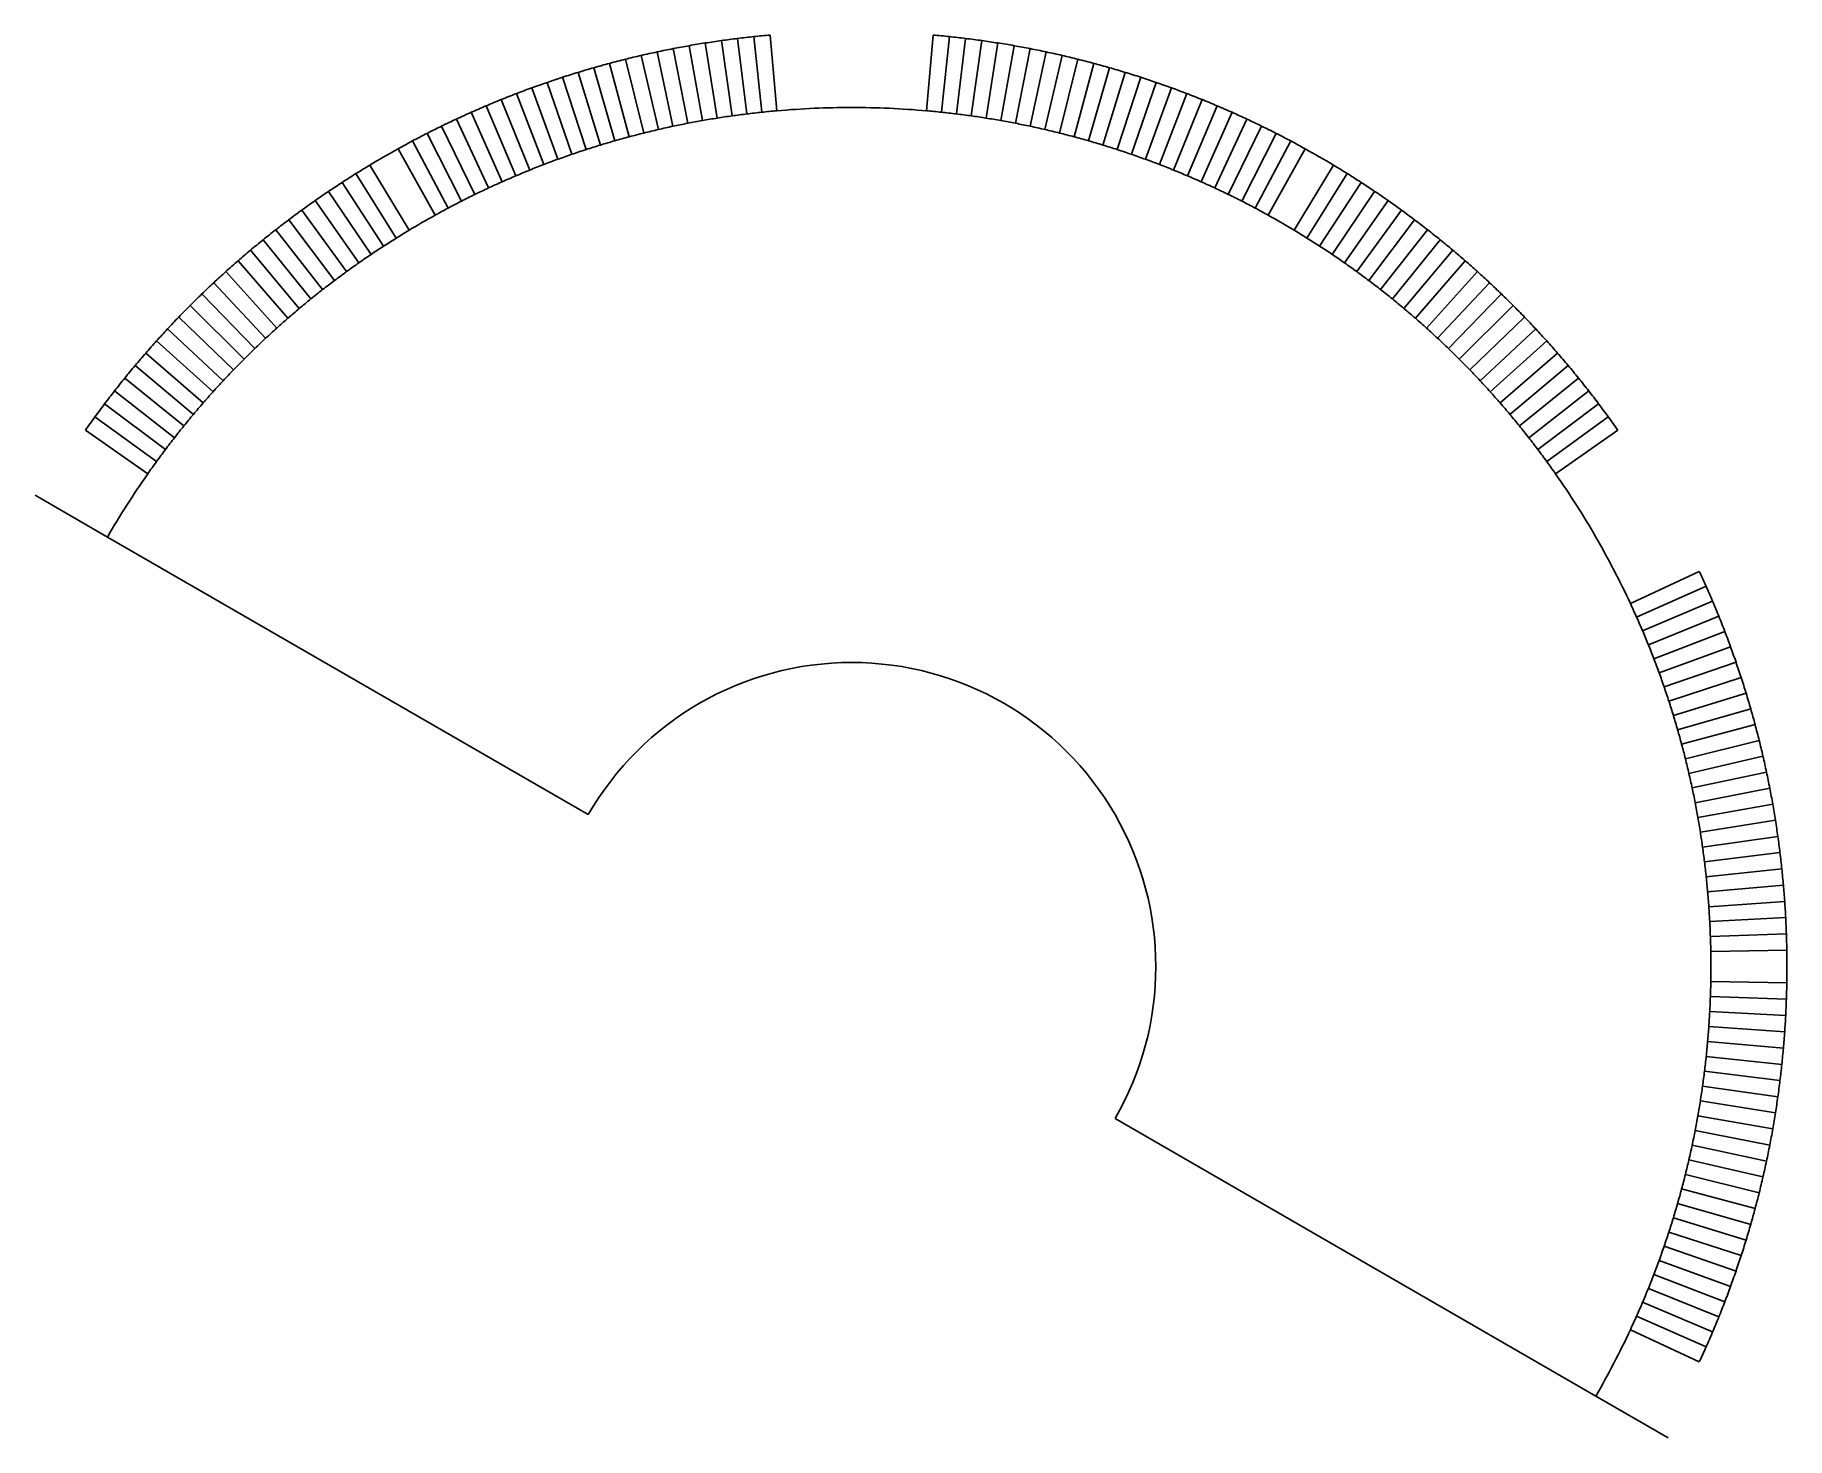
# Model space of a CAD drawing. Extents: x -54 to 62, y -31 to 61.
import ezdxf

# ---------------------------------------------------------------- set-up
doc = ezdxf.new("R2010")
doc.units = 0
doc.layers.add('layer 10', color=7, linetype='CONTINUOUS')

msp = doc.modelspace()

# ---------------------------------------------------------------- linework, layer by layer
at = {"layer": 'layer 10'}
for p, q in [((-5.905858, 56.190487), (-6.4285, 61.163097)), ((-4.924299, 56.285), (-5.360078, 61.265974)), ((4.924299, 56.285), (5.360078, 61.265974)), ((5.905858, 56.190487), (6.4285, 61.163097)), ((-12.709735, 55.051909), (-13.83449, 59.923759)), ((-11.747011, 55.265339), (-12.786569, 60.156077)), ((-10.780708, 55.461936), (-11.734753, 60.370072)), ((-9.811122, 55.641638), (-10.679363, 60.565677)), ((-8.838547, 55.804391), (-9.62072, 60.742833)), ((-7.86328, 55.950146), (-8.559146, 60.901486)), ((-6.885618, 56.078858), (-7.494965, 61.041588)), ((6.885618, 56.078858), (7.494965, 61.041588)), ((7.86328, 55.950146), (8.559146, 60.901486)), ((8.838547, 55.804391), (9.62072, 60.742833)), ((9.811122, 55.641638), (10.679363, 60.565677)), ((10.780708, 55.461936), (11.734753, 60.370072)), ((11.747011, 55.265339), (12.786569, 60.156077)), ((12.709735, 55.051909), (13.83449, 59.923759)), ((-16.519001, 54.031219), (-17.98086, 58.812742)), ((-15.573511, 54.311286), (-16.951697, 59.117594)), ((-14.623276, 54.574809), (-15.917371, 59.404438)), ((-13.668587, 54.821709), (-14.878197, 59.673187)), ((13.668587, 54.821709), (14.878197, 59.673187)), ((14.623276, 54.574809), (15.917371, 59.404438)), ((15.573511, 54.311286), (16.951697, 59.117594)), ((16.519001, 54.031219), (17.98086, 58.812742)), ((-19.324138, 53.092633), (-21.034239, 57.791096)), ((-18.394601, 53.4218), (-20.022441, 58.149392)), ((-17.45946, 53.734693), (-19.004545, 58.489976)), ((17.45946, 53.734693), (19.004545, 58.489976)), ((18.394601, 53.4218), (20.022441, 58.149392)), ((19.324138, 53.092633), (21.034239, 57.791096)), ((-22.076309, 52.008524), (-24.029964, 56.611048)), ((-21.165273, 52.385888), (-23.038305, 57.021807)), ((-20.247789, 52.747294), (-22.039629, 57.415196)), ((20.247789, 52.747294), (22.039629, 57.415196)), ((21.165273, 52.385888), (23.038305, 57.021807)), ((22.076309, 52.008524), (24.029964, 56.611048)), ((-23.877932, 51.20639), (-25.991023, 55.737929)), ((-22.98062, 51.615318), (-25.014304, 56.183046)), ((22.98062, 51.615318), (25.014304, 56.183046)), ((23.877932, 51.20639), (25.991023, 55.737929)), ((-26.525143, 49.886539), (-28.872501, 54.301277)), ((-25.650463, 50.341869), (-27.920416, 54.796901)), ((-24.76797, 50.781864), (-26.959826, 55.275834)), ((24.76797, 50.781864), (26.959826, 55.275834)), ((25.650463, 50.341869), (27.920416, 54.796901)), ((26.525143, 49.886539), (28.872501, 54.301277)), ((-27.391744, 49.416013), (-29.815792, 53.789112)), ((27.391744, 49.416013), (29.815792, 53.789112)), ((-29.940438, 47.914717), (-32.590035, 52.154958)), ((-29.099651, 48.429952), (-31.674842, 52.715789)), ((29.099651, 48.429952), (31.674842, 52.715789)), ((29.940438, 47.914717), (32.590035, 52.154958)), ((-31.594399, 46.840623), (-34.390364, 50.985811)), ((-30.772105, 47.384887), (-33.495301, 51.57824)), ((30.772105, 47.384887), (33.495301, 51.57824)), ((31.594399, 46.840623), (34.390364, 50.985811)), ((-33.209867, 45.70946), (-36.148793, 49.754545)), ((-32.407069, 46.282091), (-35.274951, 50.377851)), ((32.407069, 46.282091), (35.274951, 50.377851)), ((33.209867, 45.70946), (36.148793, 49.754545)), ((-34.784873, 44.522608), (-37.863181, 48.462661)), ((-34.002549, 45.122906), (-37.011624, 49.116084)), ((34.002549, 45.122906), (37.011624, 49.116084)), ((34.784873, 44.522608), (37.863181, 48.462661)), ((-35.556602, 43.908747), (-38.703204, 47.794477)), ((35.556602, 43.908747), (38.703204, 47.794477)), ((-37.067335, 42.641091), (-40.34763, 46.414639)), ((-36.3175, 43.281511), (-39.531438, 47.111733)), ((36.3175, 43.281511), (39.531438, 47.111733)), ((37.067335, 42.641091), (40.34763, 46.414639)), ((-38.532907, 41.321484), (-41.942899, 44.978253)), ((-37.805879, 41.987683), (-41.151532, 45.703407)), ((37.805879, 41.987683), (41.151532, 45.703407)), ((38.532907, 41.321484), (41.942899, 44.978253)), ((-39.248198, 40.642699), (-42.72149, 44.239398)), ((39.248198, 40.642699), (42.72149, 44.239398)), ((-40.642699, 39.248198), (-44.239398, 42.72149)), ((-39.951533, 39.951533), (-43.487067, 43.487067)), ((39.951533, 39.951533), (43.487067, 43.487067)), ((40.642699, 39.248198), (44.239398, 42.72149)), ((-41.321484, 38.532907), (-44.978253, 41.942899)), ((41.321484, 38.532907), (44.978253, 41.942899)), ((-42.641091, 37.067335), (-46.414639, 40.34763)), ((-41.987683, 37.805879), (-45.703407, 41.151532)), ((41.987683, 37.805879), (45.703407, 41.151532)), ((42.641091, 37.067335), (46.414639, 40.34763)), ((-43.281511, 36.3175), (-47.111733, 39.531438)), ((43.281511, 36.3175), (47.111733, 39.531438)), ((-43.908747, 35.556602), (-47.794477, 38.703204)), ((43.908747, 35.556602), (47.794477, 38.703204)), ((-45.122906, 34.002549), (-49.116084, 37.011624)), ((-44.522608, 34.784873), (-48.462661, 37.863181)), ((44.522608, 34.784873), (48.462661, 37.863181)), ((45.122906, 34.002549), (49.116084, 37.011624)), ((-45.70946, 33.209867), (-49.754545, 36.148793)), ((45.70946, 33.209867), (49.754545, 36.148793)), ((-46.282091, 32.407069), (-50.377851, 35.274951)), ((46.282091, 32.407069), (50.377851, 35.274951)), ((-53.693576, 31.000001), (-48.930435, 28.25)), ((-48.930435, 28.25), (-17.320508, 10)), ((51.20639, 23.877932), (55.737929, 25.991023)), ((51.615318, 22.98062), (56.183046, 25.014304)), ((52.008524, 22.076309), (56.611048, 24.029964)), ((52.385888, 21.165273), (57.021807, 23.038305)), ((52.747294, 20.247789), (57.415196, 22.039629)), ((53.092633, 19.324138), (57.791096, 21.034239)), ((53.4218, 18.394601), (58.149392, 20.022441)), ((53.734693, 17.45946), (58.489976, 19.004545)), ((54.031219, 16.519001), (58.812742, 17.98086)), ((54.311286, 15.573511), (59.117594, 16.951697)), ((54.574809, 14.623276), (59.404438, 15.917371)), ((54.821709, 13.668587), (59.673187, 14.878197)), ((55.051909, 12.709735), (59.923759, 13.83449)), ((55.265339, 11.747011), (60.156077, 12.786569)), ((55.461936, 10.780708), (60.370072, 11.734753)), ((55.641638, 9.811122), (60.565677, 10.679363)), ((55.804391, 8.838547), (60.742833, 9.62072)), ((55.950146, 7.86328), (60.901486, 8.559146)), ((56.078858, 6.885618), (61.041588, 7.494965)), ((56.190487, 5.905858), (61.163097, 6.4285)), ((56.285, 4.924299), (61.265974, 5.360078)), ((56.362369, 3.941241), (61.350189, 4.290023)), ((56.422569, 2.956982), (61.415716, 3.218661)), ((56.465582, 1.971822), (61.462536, 2.146319)), ((56.491395, 0.986061), (61.490633, 1.073323)), ((56.491395, -0.986061), (61.490633, -1.073323)), ((56.465582, -1.971822), (61.462536, -2.146319)), ((56.422569, -2.956982), (61.415716, -3.218661)), ((56.362369, -3.941241), (61.350189, -4.290023)), ((56.285, -4.924299), (61.265974, -5.360078)), ((56.078858, -6.885618), (61.041588, -7.494965)), ((56.190487, -5.905858), (61.163097, -6.4285)), ((55.950146, -7.86328), (60.901486, -8.559146)), ((55.804391, -8.838547), (60.742833, -9.62072)), ((48.930435, -28.25), (17.320508, -10)), ((55.641638, -9.811122), (60.565677, -10.679363)), ((55.461936, -10.780708), (60.370072, -11.734753)), ((55.265339, -11.747011), (60.156077, -12.786569)), ((54.821709, -13.668587), (59.673187, -14.878197)), ((55.051909, -12.709735), (59.923759, -13.83449)), ((54.574809, -14.623276), (59.404438, -15.917371)), ((54.311286, -15.573511), (59.117594, -16.951697)), ((54.031219, -16.519001), (58.812742, -17.98086)), ((53.4218, -18.394601), (58.149392, -20.022441)), ((53.734693, -17.45946), (58.489976, -19.004545)), ((53.092633, -19.324138), (57.791096, -21.034239)), ((52.747294, -20.247789), (57.415196, -22.039629)), ((52.385888, -21.165273), (57.021807, -23.038305)), ((51.615318, -22.98062), (56.183046, -25.014304)), ((52.008524, -22.076309), (56.611048, -24.029964)), ((51.20639, -23.877932), (55.737929, -25.991023)), ((53.693576, -31), (48.930435, -28.25))]:
    msp.add_line(p, q, dxfattribs=at)
for radius, start, end in [(61.5, 96, 97), (61.5, 95, 96), (61.5, 84, 85), (61.5, 83, 84), (61.5, 103, 104), (61.5, 102, 103), (61.5, 101, 102), (61.5, 100, 101), (61.5, 99, 100), (61.5, 98, 99), (61.5, 97, 98), (61.5, 82, 83), (61.5, 81, 82), (61.5, 80, 81), (61.5, 79, 80), (61.5, 78, 79), (61.5, 77, 78), (61.5, 76, 77), (61.5, 107, 108), (61.5, 106, 107), (61.5, 105, 106), (61.5, 104, 105), (61.5, 75, 76), (61.5, 74, 75), (61.5, 73, 74), (61.5, 72, 73), (61.5, 110, 111), (61.5, 109, 110), (61.5, 108, 109), (61.5, 71, 72), (61.5, 70, 71), (61.5, 69, 70), (61.5, 113, 114), (61.5, 112, 113), (61.5, 111, 112), (56.5, 90, 95), (56.5, 85, 90), (61.5, 68, 69), (61.5, 67, 68), (61.5, 66, 67), (61.5, 115, 116), (61.5, 114, 115), (56.5, 101, 102), (56.5, 100, 101), (56.5, 99, 100), (56.5, 98, 99), (56.5, 97, 98), (56.5, 96, 97), (56.5, 95, 96), (56.5, 84, 85), (56.5, 83, 84), (56.5, 82, 83), (56.5, 81, 82), (56.5, 80, 81), (56.5, 79, 80), (56.5, 78, 79), (61.5, 65, 66), (61.5, 64, 65), (61.5, 118, 119), (61.5, 117, 118), (61.5, 116, 117), (56.5, 106, 107), (56.5, 105, 106), (56.5, 104, 105), (56.5, 103, 104), (56.5, 102, 103), (56.5, 77, 78), (56.5, 76, 77), (56.5, 75, 76), (56.5, 74, 75), (56.5, 73, 74), (61.5, 63, 64), (61.5, 62, 63), (61.5, 61, 62), (61.5, 119, 121), (56.5, 110, 111), (56.5, 109, 110), (56.5, 108, 109), (56.5, 107, 108), (56.5, 72, 73), (56.5, 71, 72), (56.5, 70, 71), (56.5, 69, 70), (61.5, 59, 61), (61.5, 122, 123), (61.5, 121, 122), (56.5, 113, 114), (56.5, 112, 113), (56.5, 111, 112), (56.5, 68, 69), (56.5, 67, 68), (56.5, 66, 67), (61.5, 58, 59), (61.5, 57, 58), (61.5, 124, 125), (61.5, 123, 124), (56.5, 116, 117), (56.5, 115, 116), (56.5, 114, 115), (56.5, 65, 66), (56.5, 64, 65), (56.5, 63, 64), (61.5, 56, 57), (61.5, 55, 56), (61.5, 126, 127), (61.5, 125, 126), (56.5, 118, 119), (56.5, 117, 118), (56.5, 62, 63), (56.5, 61, 62), (61.5, 54, 55), (61.5, 53, 54), (61.5, 128, 129), (61.5, 127, 128), (56.5, 121, 122), (56.5, 119, 121), (56.5, 59, 61), (56.5, 58, 59), (61.5, 52, 53), (61.5, 51, 52), (61.5, 129, 130), (56.5, 123, 124), (56.5, 122, 123), (56.5, 57, 58), (56.5, 56, 57), (61.5, 50, 51), (61.5, 131, 132), (61.5, 130, 131), (56.5, 125, 126), (56.5, 124, 125), (56.5, 55, 56), (56.5, 54, 55), (61.5, 49, 50), (61.5, 48, 49), (61.5, 133, 134), (61.5, 132, 133), (56.5, 127, 128), (56.5, 126, 127), (56.5, 53, 54), (56.5, 52, 53), (61.5, 47, 48), (61.5, 46, 47), (61.5, 134, 135), (56.5, 129, 130), (56.5, 128, 129), (56.5, 51, 52), (56.5, 50, 51), (61.5, 45, 46), (61.5, 136, 137), (61.5, 135, 136), (56.5, 131, 132), (56.5, 130, 131), (56.5, 49, 50), (56.5, 48, 49), (61.5, 44, 45), (61.5, 43, 44), (61.5, 137, 138), (56.5, 132, 133), (56.5, 47, 48), (61.5, 42, 43), (61.5, 139, 140), (61.5, 138, 139), (56.5, 134, 135), (56.5, 133, 134), (56.5, 46, 47), (56.5, 45, 46), (61.5, 41, 42), (61.5, 40, 41), (61.5, 140, 141), (56.5, 136, 137), (56.5, 135, 136), (56.5, 44, 45), (56.5, 43, 44), (61.5, 39, 40), (61.5, 141, 142), (56.5, 137, 138), (56.5, 42, 43), (61.5, 38, 39), (61.5, 143, 144), (61.5, 142, 143), (56.5, 139, 140), (56.5, 138, 139), (56.5, 41, 42), (56.5, 40, 41), (61.5, 37, 38), (61.5, 36, 37), (61.5, 144, 145), (56.5, 140, 141), (56.5, 39, 40), (61.5, 35, 36), (56.5, 142, 143), (56.5, 141, 142), (56.5, 38, 39), (56.5, 37, 38), (56.5, 143, 144), (56.5, 36, 37), (56.5, 145, 150), (56.5, 144, 145), (56.5, 35, 36), (56.5, 30, 35), (56.5, 25, 30), (61.5, 24, 25), (61.5, 23, 24), (56.5, 24, 25), (61.5, 22, 23), (56.5, 23, 24), (56.5, 22, 23), (61.5, 21, 22), (61.5, 20, 21), (56.5, 21, 22), (61.5, 19, 20), (20, 330, 150), (56.5, 20, 21), (61.5, 18, 19), (56.5, 19, 20), (61.5, 17, 18), (56.5, 18, 19), (56.5, 17, 18), (61.5, 16, 17), (56.5, 16, 17), (61.5, 15, 16), (56.5, 15, 16), (61.5, 14, 15), (56.5, 14, 15), (61.5, 13, 14), (61.5, 12, 13), (56.5, 13, 14), (56.5, 12, 13), (61.5, 11, 12), (56.5, 11, 12), (61.5, 10, 11), (56.5, 10, 11), (61.5, 9, 10), (56.5, 9, 10), (61.5, 8, 9), (56.5, 8, 9), (61.5, 7, 8), (56.5, 7, 8), (61.5, 6, 7), (56.5, 6, 7), (56.5, 5, 6), (61.5, 5, 6), (56.5, 4, 5), (61.5, 4, 5), (56.5, 3, 4), (61.5, 3, 4), (56.5, 2, 3), (61.5, 2, 3), (56.5, 1, 2), (61.5, 1, 2), (56.5, 359, 1), (61.5, 359, 1), (56.5, 358, 359), (61.5, 358, 359), (56.5, 357, 358), (61.5, 357, 358), (56.5, 356, 357), (61.5, 356, 357), (56.5, 355, 356), (61.5, 355, 356), (56.5, 354, 355), (61.5, 354, 355), (56.5, 352, 353), (56.5, 353, 354), (61.5, 353, 354), (56.5, 351, 352), (61.5, 352, 353), (56.5, 350, 351), (61.5, 351, 352), (56.5, 349, 350), (61.5, 350, 351), (56.5, 348, 349), (61.5, 349, 350), (56.5, 347, 348), (61.5, 348, 349), (56.5, 345, 346), (56.5, 346, 347), (61.5, 347, 348), (56.5, 344, 345), (61.5, 345, 346), (61.5, 346, 347), (56.5, 343, 344), (61.5, 344, 345), (56.5, 342, 343), (61.5, 343, 344), (56.5, 340, 341), (56.5, 341, 342), (61.5, 342, 343), (56.5, 339, 340), (61.5, 341, 342), (56.5, 338, 339), (61.5, 340, 341), (56.5, 337, 338), (61.5, 339, 340), (56.5, 335, 336), (56.5, 336, 337), (61.5, 337, 338), (61.5, 338, 339), (56.5, 330, 335), (61.5, 336, 337), (61.5, 335, 336)]:
    msp.add_arc((0, 0), radius, start, end, dxfattribs=at)

doc.saveas('drawing.dxf')
